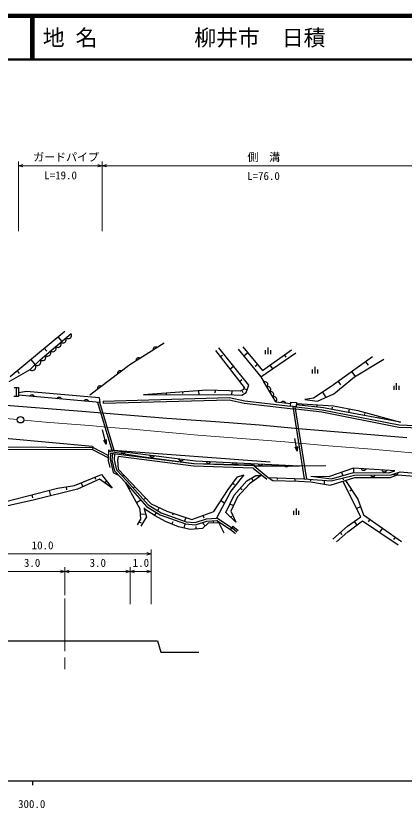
# Model space of a CAD drawing. Units: millimetres, scale not verified. Extents: x 40000 to 680000, y 20000 to 380000.
# Drawn here: x 364220 to 453014, y 198715 to 380000 of the extents above; entities that cross this region are included whole.
import ezdxf
from ezdxf.enums import TextEntityAlignment as Align

# ---------------------------------------------------------------- set-up
doc = ezdxf.new("R2010")
doc.units = ezdxf.units.MM
doc.header["$LTSCALE"] = 1000
doc.linetypes.add('CHAIN', pattern=[18.5, 12, -1.5, 3.5, -1.5])
for name, color, linetype, lineweight in [('M-BGD', 7, 'Continuous', 25), ('M-BMK', 2, 'CHAIN', 13), ('M-BMK-SRVR', 3, 'Continuous', 25), ('M-STR-HTXT', 7, 'Continuous', 13), ('M-TTL', 2, 'Continuous', 140), ('M-TTL-BAND', 7, 'Continuous', 25), ('M-TTL-LINE', 7, 'Continuous', 50)]:
    doc.layers.add(name, color=color, linetype=linetype, lineweight=lineweight)
doc.layers.add('M-TTL-TXT', color=7, linetype='Continuous')
doc.styles.add('ＭＳ ゴシック', font='')
doc.styles.get('ＭＳ ゴシック').set_extended_font_data('MS Gothic')

msp = doc.modelspace()

# ---------------------------------------------------------------- linework, layer by layer
at = {"layer": 'M-BGD'}
for p, q in [((362955, 297442), (375398, 307849)), ((369792, 301313), (376831, 307346)), ((373842, 306548), (374701, 305521)), ((398099, 305104), (390270, 300143)), ((370732, 303947), (371266, 303308)), ((409905, 303438), (416462, 294933)), ((417494, 295506), (410616, 304012)), ((415023, 303722), (420256, 297422)), ((416118, 304283), (420657, 298863)), ((417253, 302928), (416327, 302153)), ((420256, 297422), (428212, 302895)), ((420657, 298863), (427251, 303616)), ((421258, 303502), (421258, 302602)), ((421858, 304099), (421858, 302599)), ((422458, 303502), (422458, 302602)), ((367454, 299001), (369792, 301313)), ((367621, 301345), (368618, 300152)), ((410998, 302021), (411451, 302371)), ((425602, 302428), (425986, 301895)), ((445770, 301947), (436333, 295223)), ((441674, 297409), (448344, 301477)), ((390270, 300143), (381125, 293225)), ((413183, 299186), (414006, 299819)), ((419522, 300218), (418960, 299748)), ((422305, 300052), (422893, 299236)), ((432617, 299667), (432617, 298167)), ((444197, 300826), (444757, 300041)), ((367454, 299001), (362640, 296246)), ((364510, 298743), (364994, 298164)), ((420256, 297422), (420948, 296223)), ((432017, 299071), (432017, 298171)), ((433217, 299071), (433217, 298171)), ((436915, 293535), (441674, 297409)), ((441052, 298585), (441825, 297500)), ((415369, 296350), (415902, 296761)), ((416875, 293855), (417494, 295506)), ((423645, 291689), (420948, 296223)), ((437906, 296343), (438448, 295583)), ((451225, 295956), (451225, 294456)), ((363823, 294979), (364856, 294951)), ((364316, 294966), (364259, 292903)), ((364856, 294951), (364799, 292888)), ((364824, 293811), (366618, 294134)), ((366618, 294134), (383259, 292662)), ((407864, 294360), (393444, 293259)), ((402294, 293935), (402323, 293555)), ((406008, 294218), (406076, 293321)), ((415499, 294107), (407864, 294360)), ((409773, 294297), (409754, 293722)), ((413590, 294170), (413562, 293302)), ((416301, 294497), (415499, 294107)), ((415866, 293213), (416875, 293855)), ((415900, 294302), (416138, 293813)), ((416462, 294933), (416301, 294497)), ((416382, 294715), (417098, 294451)), ((436333, 295223), (432321, 292538)), ((434327, 293881), (435119, 292697)), ((450625, 295360), (450625, 294460)), ((451825, 295360), (451825, 294460)), ((364799, 292888), (363766, 292916)), ((383433, 291538), (364807, 293175)), ((383259, 292662), (383433, 291538)), ((384203, 291863), (413019, 292661)), ((384217, 291363), (412972, 292160)), ((393444, 293259), (412312, 293351)), ((398581, 293651), (398609, 293284)), ((412312, 293351), (415866, 293213)), ((412972, 292160), (416467, 291393)), ((413019, 292661), (416549, 291887)), ((416549, 291887), (427039, 290664)), ((432321, 292538), (430328, 292206)), ((430328, 292206), (433234, 291819)), ((433234, 291819), (436915, 293535)), ((354098, 291542), (379272, 289542)), ((382897, 291585), (386168, 280644)), ((386711, 280574), (383433, 291538)), ((384203, 291863), (384217, 291363)), ((416467, 291393), (426981, 290167)), ((427082, 291214), (423645, 291630)), ((426981, 290167), (428248, 290069)), ((427039, 290664), (427114, 291627)), ((428306, 290565), (427039, 290664)), ((427114, 291627), (428381, 291528)), ((430224, 274056), (427610, 290619)), ((430736, 274018), (428122, 290579)), ((428248, 290069), (434199, 289370)), ((428381, 291528), (428306, 290565)), ((428306, 290565), (434276, 289864)), ((434599, 290325), (428340, 290998)), ((428365, 291325), (436857, 290763)), ((429904, 290830), (429930, 291064)), ((433034, 290494), (433090, 291012)), ((442297, 288827), (434599, 290325)), ((436523, 289951), (436619, 290445)), ((436857, 290763), (442435, 289726)), ((440372, 289202), (440543, 290078)), ((379272, 289542), (398738, 287942)), ((434199, 289370), (451804, 285909)), ((434276, 289864), (451862, 286407)), ((452184, 287052), (442297, 288827)), ((442435, 289726), (452184, 287052)), ((443945, 288531), (444025, 288978)), ((447241, 287940), (447321, 288386)), ((398738, 287942), (409838, 287150)), ((409838, 287150), (419942, 286421)), ((450536, 287348), (450552, 287438)), ((384867, 282015), (384008, 285305)), ((419942, 286421), (428849, 285587)), ((428849, 285587), (453611, 283504)), ((451804, 285909), (457362, 285701)), ((451862, 286407), (457351, 286202)), ((361774, 283385), (381713, 281560)), ((428535, 280400), (428006, 283309)), ((360787, 281372), (381864, 281267)), ((381713, 281560), (381864, 281267)), ((381861, 280767), (381864, 281267)), ((381864, 281267), (385429, 279395)), ((360423, 280874), (381861, 280767)), ((381739, 280767), (385406, 278842)), ((385383, 278272), (385484, 280734)), ((385469, 280358), (392985, 279202)), ((385484, 280734), (422350, 277933)), ((385484, 280734), (405300, 278150)), ((385871, 279899), (385810, 278556)), ((404871, 277480), (385871, 279899)), ((386259, 278400), (386377, 279835)), ((386764, 278437), (386874, 279772)), ((392985, 279202), (405022, 277593)), ((385769, 276664), (385383, 278272)), ((385810, 278556), (386441, 275505)), ((386855, 275833), (386259, 278400)), ((387312, 276077), (386764, 278437)), ((387643, 279170), (387436, 278343)), ((387436, 278343), (387598, 276268)), ((404831, 276982), (387643, 279170)), ((418699, 277005), (404871, 277480)), ((405022, 277593), (418575, 277252)), ((405300, 278150), (429096, 277066)), ((389256, 273263), (386855, 275833)), ((389632, 273592), (387312, 276077)), ((387598, 276268), (395197, 268345)), ((418514, 276511), (404831, 276982)), ((418514, 276511), (421607, 273991)), ((418575, 277252), (418699, 277005)), ((418699, 277005), (429096, 277066)), ((418699, 277005), (421923, 274378)), ((429096, 277066), (435073, 277128)), ((441410, 276526), (435972, 274631)), ((438691, 275579), (438969, 274781)), ((450881, 275877), (441410, 276526)), ((441410, 276526), (441462, 275508)), ((449531, 275473), (450881, 275877)), ((450057, 274956), (452082, 275678)), ((452082, 275678), (462255, 274790)), ((377621, 272545), (383825, 275039)), ((383332, 273989), (378311, 271691)), ((382274, 274415), (382460, 273954)), ((386221, 271954), (383332, 273989)), ((383825, 275039), (386221, 271954)), ((386441, 275505), (387701, 274927)), ((388864, 274947), (388689, 274780)), ((412767, 271597), (414896, 274507)), ((416325, 274966), (413360, 271274)), ((414896, 274507), (416325, 274966)), ((417035, 273577), (419108, 274862)), ((420353, 274821), (417636, 272934)), ((418072, 274219), (418498, 273532)), ((419108, 274862), (420353, 274821)), ((421923, 274378), (422950, 273710)), ((421923, 274378), (430057, 274069)), ((423957, 274301), (423942, 273927)), ((428023, 274146), (428001, 273543)), ((430057, 274069), (436326, 273597)), ((431624, 273951), (431597, 273595)), ((431710, 274702), (436411, 274035)), ((431710, 274702), (435972, 274631)), ((433841, 274667), (433838, 274507)), ((436112, 272641), (441758, 274351)), ((436326, 273597), (441624, 274901)), ((436411, 274035), (441462, 275508)), ((438975, 274249), (439077, 273835)), ((441462, 275508), (449531, 275473)), ((441624, 274901), (450057, 274956)), ((441758, 274351), (449811, 274340)), ((449811, 274340), (451464, 275009)), ((451464, 275009), (462194, 274103)), ((373781, 271921), (377621, 272545)), ((375701, 272233), (375812, 271553)), ((379172, 273168), (379540, 272254)), ((385023, 273496), (384551, 273130)), ((392660, 267162), (389256, 273263)), ((389256, 273263), (394131, 267706)), ((389632, 273592), (394456, 268094)), ((391397, 272306), (391015, 271939)), ((413832, 273052), (414193, 272788)), ((414111, 270342), (417035, 273577)), ((417636, 272934), (414899, 269969)), ((415573, 271959), (415954, 271615)), ((422950, 273710), (428881, 273514)), ((428881, 273514), (431659, 273353)), ((431659, 273353), (436112, 272641)), ((434759, 273715), (434695, 272868)), ((443128, 265394), (438984, 273511)), ((439618, 273703), (442441, 269414)), ((361933, 268868), (373781, 271921)), ((367857, 270395), (368039, 269689)), ((378311, 271691), (368497, 269295)), ((371807, 271412), (372124, 270181)), ((390107, 271737), (390303, 271847)), ((409480, 266611), (412767, 271597)), ((413360, 271274), (410137, 265046)), ((412224, 266360), (414111, 270342)), ((441029, 271558), (440558, 271248)), ((368497, 269295), (353399, 265882)), ((391809, 268687), (392790, 269234)), ((393930, 269665), (393646, 269393)), ((395197, 268345), (398754, 266692)), ((411124, 269104), (411954, 268556)), ((413168, 268351), (413999, 267957)), ((414899, 269969), (413406, 266630)), ((442441, 269414), (443741, 265860)), ((392796, 264874), (392660, 267162)), ((393532, 267189), (393739, 267455)), ((396065, 265582), (393532, 267189)), ((393532, 267189), (394077, 265391)), ((394131, 267706), (397236, 265827)), ((394456, 268094), (397452, 266281)), ((396976, 267519), (396631, 266778)), ((398754, 266692), (404494, 264725)), ((404494, 264725), (409480, 266611)), ((413406, 266630), (414505, 264121)), ((427689, 266719), (427689, 265819)), ((428289, 267315), (428289, 265815)), ((428889, 266719), (428889, 265819)), ((443091, 267637), (442157, 267295)), ((392034, 263567), (392796, 264874)), ((392728, 266018), (393866, 266086)), ((394077, 265391), (392824, 263212)), ((395997, 265759), (396348, 266365)), ((398462, 264329), (396065, 265582)), ((397236, 265827), (403037, 263757)), ((397452, 266281), (403147, 264249)), ((400189, 266201), (400025, 265721)), ((403059, 265217), (402773, 264382)), ((405242, 264047), (407788, 264878)), ((406987, 265668), (407199, 265107)), ((407788, 264878), (410137, 265046)), ((410185, 265138), (413556, 262921)), ((414505, 264121), (412224, 266360)), ((413365, 265241), (413634, 265515)), ((440088, 263261), (443128, 265394)), ((443741, 265860), (452418, 259732)), ((445187, 264838), (444752, 264224)), ((392415, 264220), (392859, 263961)), ((401376, 263104), (398462, 264329)), ((399919, 263716), (400172, 264318)), ((404099, 262504), (401376, 263104)), ((402738, 262804), (402954, 263787)), ((403037, 263757), (405298, 263539)), ((403147, 264249), (405242, 264047)), ((405298, 263539), (407885, 264384)), ((405488, 262600), (405448, 263188)), ((407531, 263294), (406844, 264044)), ((408185, 263893), (406878, 262695)), ((407885, 264384), (410173, 264547)), ((410636, 263975), (408185, 263893)), ((409410, 263934), (409399, 264268)), ((410173, 264547), (410636, 263975)), ((410173, 264547), (413282, 262503)), ((410636, 263975), (411747, 261695)), ((413847, 263204), (413282, 262503)), ((413596, 262893), (414778, 261939)), ((413847, 263204), (415029, 262250)), ((436681, 260271), (440088, 263261)), ((440137, 261962), (443495, 264463)), ((441608, 264328), (442193, 263493)), ((443495, 264463), (451682, 258972)), ((406878, 262695), (404099, 262504)), ((413282, 262503), (414464, 261550)), ((437563, 259658), (440137, 261962)), ((438385, 261766), (438789, 261305)), ((448079, 262796), (447405, 261841)), ((450972, 260753), (450596, 260222)), ((342184, 236986), (396574, 236986)), ((396574, 236986), (397407, 234368)), ((397407, 234368), (406036, 234368))]:
    msp.add_line(p, q, dxfattribs=at)
for points in [[(375658, 306341), (375817, 306244), (375986, 306190), (376211, 306159), (376400, 306199), (376576, 306273), (376757, 306429), (376858, 306591), (376926, 306772), (376930, 306999), (376899, 307171), (376831, 307346)], [(373311, 304330), (373471, 304233), (373639, 304179), (373864, 304148), (374054, 304188), (374229, 304262), (374411, 304418), (374511, 304580), (374580, 304761), (374584, 304988), (374553, 305160), (374485, 305335)], [(374485, 305335), (374644, 305238), (374813, 305184), (375038, 305153), (375227, 305193), (375402, 305267), (375584, 305423), (375684, 305585), (375753, 305766), (375757, 305993), (375726, 306166), (375658, 306341)], [(370965, 302319), (371125, 302222), (371293, 302168), (371518, 302137), (371708, 302177), (371883, 302251), (372065, 302407), (372165, 302569), (372234, 302750), (372238, 302977), (372207, 303149), (372138, 303324)], [(372138, 303324), (372298, 303227), (372466, 303173), (372691, 303142), (372881, 303182), (373056, 303256), (373238, 303412), (373338, 303574), (373407, 303755), (373411, 303982), (373380, 304155), (373311, 304330)], [(395720, 303596), (395692, 303714), (395690, 303829), (395712, 303973), (395773, 304082), (395853, 304175), (395984, 304258), (396102, 304291), (396227, 304299), (396368, 304258), (396471, 304208), (396564, 304131)], [(368623, 300157), (368800, 300066), (368983, 300021), (369224, 300005), (369422, 300063), (369603, 300155), (369784, 300334), (369878, 300514), (369937, 300711), (369924, 300952), (369878, 301133), (369792, 301313)], [(369792, 301313), (369952, 301216), (370120, 301162), (370345, 301131), (370535, 301171), (370710, 301245), (370892, 301401), (370992, 301563), (371061, 301744), (371065, 301971), (371034, 302144), (370965, 302319)], [(391805, 301115), (391777, 301234), (391776, 301348), (391797, 301492), (391858, 301602), (391938, 301694), (392069, 301777), (392187, 301811), (392312, 301819), (392454, 301778), (392557, 301728), (392650, 301651)], [(367454, 299001), (367631, 298910), (367814, 298865), (368055, 298849), (368253, 298906), (368434, 298998), (368615, 299177), (368709, 299357), (368768, 299554), (368755, 299796), (368709, 299976), (368623, 300157)], [(387585, 298112), (387548, 298228), (387537, 298342), (387546, 298487), (387598, 298601), (387670, 298700), (387794, 298793), (387909, 298836), (388032, 298855), (388177, 298826), (388283, 298784), (388383, 298715)], [(421622, 295089), (421727, 295209), (421797, 295343), (421856, 295528), (421850, 295693), (421813, 295851), (421709, 296027), (421587, 296135), (421445, 296219), (421255, 296256), (421105, 296255), (420948, 296223)], [(383012, 294653), (382975, 294769), (382964, 294883), (382973, 295028), (383025, 295142), (383097, 295241), (383221, 295334), (383336, 295377), (383460, 295396), (383604, 295367), (383711, 295325), (383810, 295256)], [(422297, 293956), (422402, 294076), (422472, 294210), (422531, 294394), (422525, 294559), (422488, 294718), (422383, 294894), (422262, 295001), (422119, 295086), (421929, 295122), (421780, 295121), (421622, 295089)], [(422971, 292822), (423076, 292942), (423146, 293076), (423205, 293261), (423199, 293426), (423162, 293584), (423058, 293760), (422936, 293868), (422794, 293952), (422603, 293989), (422454, 293988), (422297, 293956)], [(367413, 292946), (367463, 293057), (367531, 293149), (367635, 293250), (367750, 293300), (367870, 293325), (368025, 293311), (368139, 293266), (368243, 293197), (368330, 293078), (368382, 292976), (368409, 292858)], [(373622, 292400), (373672, 292511), (373740, 292603), (373844, 292704), (373959, 292755), (374079, 292779), (374234, 292766), (374347, 292720), (374452, 292651), (374539, 292533), (374591, 292431), (374618, 292313)], [(379831, 291855), (379880, 291966), (379949, 292058), (380053, 292159), (380168, 292209), (380288, 292234), (380442, 292220), (380556, 292175), (380661, 292106), (380748, 291987), (380799, 291885), (380827, 291767)], [(423645, 291689), (423750, 291809), (423820, 291943), (423879, 292127), (423873, 292292), (423836, 292451), (423732, 292627), (423610, 292734), (423468, 292819), (423278, 292855), (423128, 292854), (422971, 292822)], [(424867, 291482), (424921, 291592), (424992, 291681), (425100, 291779), (425216, 291826), (425337, 291846), (425491, 291828), (425603, 291779), (425705, 291706), (425789, 291585), (425837, 291481), (425860, 291362)], [(384892, 283055), (384867, 282015), (384338, 282910)], [(428639, 281435), (428535, 280400), (428076, 281333)], [(389283, 280238), (389228, 280129), (389156, 280040), (389048, 279944), (388931, 279898), (388810, 279879), (388656, 279899), (388544, 279949), (388443, 280022), (388360, 280144), (388313, 280249), (388291, 280367)], [(395888, 279377), (395834, 279268), (395761, 279179), (395653, 279082), (395536, 279037), (395415, 279017), (395261, 279038), (395149, 279087), (395048, 279161), (394966, 279283), (394919, 279387), (394897, 279506)], [(402493, 278516), (402439, 278407), (402367, 278318), (402258, 278221), (402142, 278176), (402021, 278156), (401867, 278176), (401755, 278226), (401654, 278300), (401571, 278422), (401524, 278526), (401502, 278645)], [(408774, 277991), (408729, 277878), (408665, 277784), (408565, 277678), (408452, 277623), (408333, 277594), (408178, 277601), (408063, 277641), (407955, 277706), (407863, 277820), (407808, 277920), (407775, 278037)], [(414723, 277721), (414678, 277608), (414614, 277513), (414514, 277407), (414401, 277352), (414282, 277323), (414127, 277330), (414012, 277370), (413904, 277435), (413812, 277549), (413756, 277649), (413724, 277766)], [(420672, 277450), (420627, 277337), (420563, 277242), (420463, 277137), (420350, 277082), (420231, 277052), (420076, 277059), (419960, 277099), (419853, 277164), (419761, 277279), (419705, 277379), (419673, 277495)], [(426621, 277179), (426576, 277066), (426512, 276971), (426412, 276866), (426299, 276811), (426180, 276781), (426025, 276788), (425909, 276829), (425802, 276893), (425710, 277008), (425654, 277108), (425622, 277225)], [(444276, 276329), (444228, 276217), (444162, 276124), (444060, 276021), (443946, 275969), (443826, 275942), (443672, 275952), (443557, 275995), (443451, 276063), (443361, 276179), (443308, 276280), (443279, 276398)], [(449012, 276005), (448964, 275893), (448898, 275800), (448795, 275696), (448682, 275644), (448562, 275617), (448407, 275628), (448292, 275671), (448187, 275738), (448097, 275854), (448044, 275956), (448014, 276073)], [(446341, 274932), (446301, 274817), (446242, 274719), (446148, 274608), (446038, 274547), (445921, 274512), (445766, 274511), (445648, 274545), (445538, 274604), (445440, 274714), (445379, 274811), (445341, 274925)], [(451541, 275485), (451541, 275363), (451518, 275251), (451465, 275116), (451382, 275022), (451283, 274950), (451137, 274898), (451014, 274891), (450890, 274911), (450762, 274982), (450672, 275053), (450598, 275149)]]:
    msp.add_lwpolyline(points, dxfattribs=at)
at = {"layer": 'M-BMK'}
msp.add_line((375423, 246667), (375423, 230494), dxfattribs=at)
for points in [[(266105, 294979), (271079, 294650), (276062, 294291), (281032, 293899), (286014, 293519), (290990, 293184), (295976, 292853), (300951, 292492), (305937, 292145), (310913, 291814), (315897, 291435), (320599, 291031), (325306, 290687), (330287, 290383), (335275, 290045), (340250, 289667), (345232, 289268), (350203, 288858), (355184, 288441), (359856, 288048), (364539, 287654)], [(366033, 287521), (371000, 287069), (375979, 286641), (380951, 286237), (385933, 285834), (390903, 285413), (395882, 284973), (400850, 284527), (405829, 284084), (410799, 283662), (415783, 283280), (420760, 282920), (425744, 282520), (430712, 282059), (435690, 281605), (440666, 281224), (445652, 280854), (450619, 280414), (455591, 279922), (460217, 279502), (464858, 279135)]]:
    msp.add_lwpolyline(points, dxfattribs=at)
at = {"layer": 'M-BMK-SRVR'}
msp.add_circle((365286, 287588), 746, dxfattribs=at)
at = {"layer": 'M-STR-HTXT'}
for p, q in [((364807, 330743), (364807, 346704)), ((383981, 330743), (383981, 346704)), ((364807, 345704), (383981, 345704)), ((383981, 345704), (457610, 345704)), ((395140, 257886), (395140, 245369)), ((345410, 256886), (395140, 256886)), ((375423, 253880), (375423, 247440)), ((390383, 253880), (390383, 245369)), ((360338, 252880), (375423, 252880)), ((375423, 252880), (390383, 252880)), ((390383, 252880), (395140, 252880))]:
    msp.add_line(p, q, dxfattribs=at)
for points in [[(365807, 345416), (364807, 345704), (365807, 345989)], [(382981, 345991), (383981, 345704), (382981, 345419)], [(384981, 345416), (383981, 345704), (384981, 345989)], [(394140, 257173), (395140, 256886), (394140, 256601)], [(374423, 253167), (375423, 252880), (374423, 252595)], [(376423, 252592), (375423, 252880), (376423, 253165)], [(389383, 253167), (390383, 252880), (389383, 252595)], [(391383, 252592), (390383, 252880), (391383, 253165)], [(394140, 253167), (395140, 252880), (394140, 252595)]]:
    msp.add_lwpolyline(points, dxfattribs=at)
at = {"layer": 'M-TTL'}
msp.add_line((680000, 380000), (40000, 380000), dxfattribs=at)
at = {"layer": 'M-TTL-BAND'}
for p, q in [((40000, 205000), (579000, 205000)), ((368000, 205000), (368000, 204000))]:
    msp.add_line(p, q, dxfattribs=at)
at = {"layer": 'M-TTL-LINE'}
for p, q in [((367750, 380000), (367750, 370000)), ((368250, 380000), (368250, 370000)), ((40000, 370000), (680000, 370000))]:
    msp.add_line(p, q, dxfattribs=at)

# ---------------------------------------------------------------- texts
at = {"layer": 'M-STR-HTXT', "style": 'ＭＳ ゴシック'}
for s, p in [('ガードパイプ', (368206, 346204)), ('側\u3000溝', (417171, 346204)), ('L=19.0', (370706, 342037)), ('L=76.0', (417108, 341890)), ('10.0', (367837, 257386)), ('3.0', (366068, 253380)), ('3.0', (381090, 253380)), ('1.0', (390949, 253380))]:
    msp.add_text(s, height=1833, dxfattribs=at).set_placement(p, align=Align.BOTTOM_LEFT)
at = {"layer": 'M-TTL-BAND', "style": 'ＭＳ ゴシック'}
msp.add_text('300.0', height=1833, dxfattribs=at).set_placement((367844, 198195), align=Align.BOTTOM_CENTER)
at = {"layer": 'M-TTL-TXT', "style": 'ＭＳ ゴシック'}
for s, p in [('地 名', (370380, 375000)), ('柳井市\u3000日積', (405024, 375000))]:
    msp.add_text(s, height=3666, dxfattribs=at).set_placement(p, align=Align.MIDDLE_LEFT)

doc.saveas('drawing.dxf')
